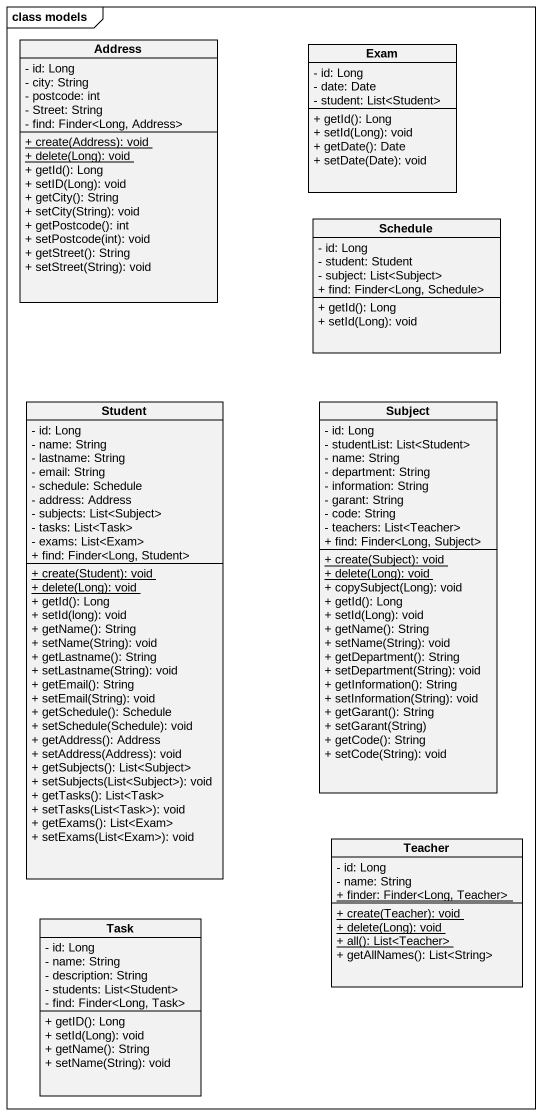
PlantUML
@startuml
mainframe class models
hide circle
hide empty members
skinparam classAttributeIconSize 0
class Address {
  - id: Long
  - city: String
  - postcode: int
  - Street: String
  - find: Finder<Long, Address>
  {static} + create(Address): void
  {static} + delete(Long): void
  + getId(): Long
  + setID(Long): void
  + getCity(): String
  + setCity(String): void
  + getPostcode(): int
  + setPostcode(int): void
  + getStreet(): String
  + setStreet(String): void
}
class Exam {
  - id: Long
  - date: Date
  - student: List<Student>
  + getId(): Long
  + setId(Long): void
  + getDate(): Date
  + setDate(Date): void
}
class Schedule {
  - id: Long
  - student: Student
  - subject: List<Subject>
  + find: Finder<Long, Schedule>
  + getId(): Long
  + setId(Long): void
}
class Student {
  - id: Long
  - name: String
  - lastname: String
  - email: String
  - schedule: Schedule
  - address: Address
  - subjects: List<Subject>
  - tasks: List<Task>
  - exams: List<Exam>
  + find: Finder<Long, Student>
  {static} + create(Student): void
  {static} + delete(Long): void
  + getId(): Long
  + setId(long): void
  + getName(): String
  + setName(String): void
  + getLastname(): String
  + setLastname(String): void
  + getEmail(): String
  + setEmail(String): void
  + getSchedule(): Schedule
  + setSchedule(Schedule): void
  + getAddress(): Address
  + setAddress(Address): void
  + getSubjects(): List<Subject>
  + setSubjects(List<Subject>): void
  + getTasks(): List<Task>
  + setTasks(List<Task>): void
  + getExams(): List<Exam>
  + setExams(List<Exam>): void
}
class Subject {
  - id: Long
  - studentList: List<Student>
  - name: String
  - department: String
  - information: String
  - garant: String
  - code: String
  - teachers: List<Teacher>
  + find: Finder<Long, Subject>
  {static} + create(Subject): void
  {static} + delete(Long): void
  + copySubject(Long): void
  + getId(): Long
  + setId(Long): void
  + getName(): String
  + setName(String): void
  + getDepartment(): String
  + setDepartment(String): void
  + getInformation(): String
  + setInformation(String): void
  + getGarant(): String
  + setGarant(String)
  + getCode(): String
  + setCode(String): void
}
class Teacher {
  - id: Long
  - name: String
  {static} + finder: Finder<Long, Teacher>
  {static} + create(Teacher): void
  {static} + delete(Long): void
  {static} + all(): List<Teacher>
  + getAllNames(): List<String>
}
class Task {
  - id: Long
  - name: String
  - description: String
  - students: List<Student>
  - find: Finder<Long, Task>
  + getID(): Long
  + setId(Long): void
  + getName(): String
  + setName(String): void
}
@enduml
